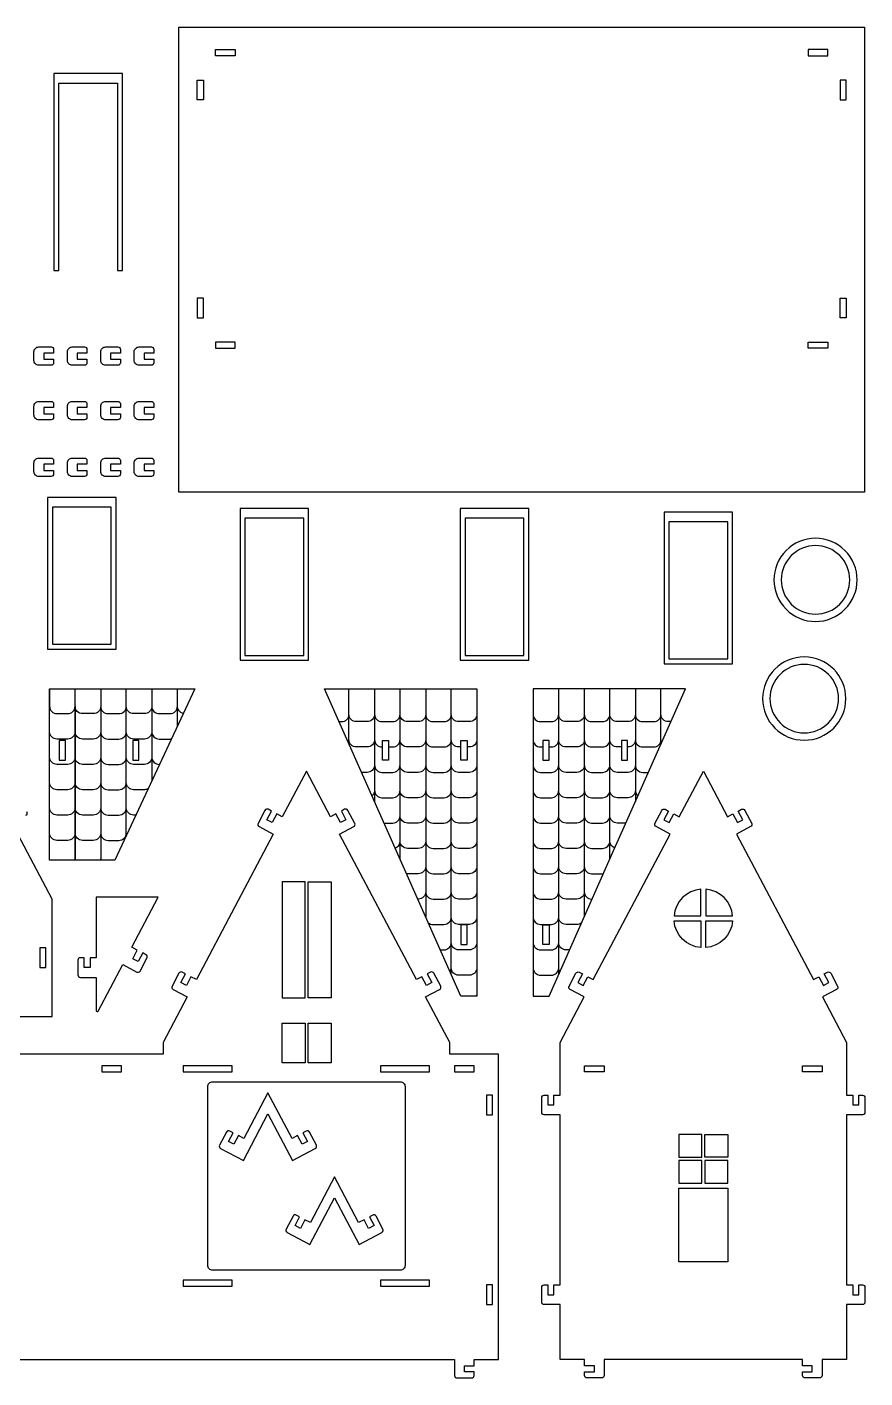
# Model space of a CAD drawing. Extents: x -605 to 415, y -428 to 236.
# Drawn here: x 4 to 415, y -428 to 234 of the extents above; entities that cross this region are included whole.
import ezdxf

# ---------------------------------------------------------------- set-up
doc = ezdxf.new("R2010")
doc.units = 0
doc.header["$MEASUREMENT"] = 0
doc.layers.add('LAYER1', color=7, linetype='CONTINUOUS')

msp = doc.modelspace()

# ---------------------------------------------------------------- linework, layer by layer
at = {"layer": 'LAYER1'}
for points in [[(414.32, 234.25), (414.32, 6.25), (78.32, 6.25), (78.32, 234.25)], [(105.92, 220.21), (96.32, 220.21), (96.32, 223.21), (105.92, 223.21)], [(386.72, 220.21), (396.32, 220.21), (396.32, 223.21), (386.72, 223.21)], [(19.44, 114.9), (19.44, 206.73), (48.24, 206.73), (48.24, 114.9), (50.64, 114.9), (50.64, 211.53), (17.04, 211.53), (17.04, 114.9)], [(87.32, 198.61), (87.32, 208.21), (90.32, 208.21), (90.32, 198.61)], [(405.32, 198.61), (405.32, 208.21), (402.32, 208.21), (402.32, 198.61)], [(87.32, 101.4), (87.32, 91.8), (90.32, 91.8), (90.32, 101.4)], [(405.32, 101.4), (405.32, 91.8), (402.32, 91.8), (402.32, 101.4)], [(105.92, 79.8), (96.32, 79.8), (96.32, 76.8), (105.92, 76.8)], [(386.72, 79.8), (396.32, 79.8), (396.32, 76.8), (386.72, 76.8)], [(47.58, 3.75), (13.98, 3.75), (13.98, -70.65), (47.58, -70.65)], [(45.18, -1.05), (16.38, -1.05), (16.38, -68.25), (45.18, -68.25)], [(141.93, -1.71), (108.33, -1.71), (108.33, -76.11), (141.93, -76.11)], [(139.53, -6.51), (110.73, -6.51), (110.73, -73.71), (139.53, -73.71)], [(249.75, -1.71), (216.15, -1.71), (216.15, -76.11), (249.75, -76.11)], [(247.35, -6.51), (218.55, -6.51), (218.55, -73.71), (247.35, -73.71)], [(349.7, -3.48), (316.1, -3.48), (316.1, -77.88), (349.7, -77.88)], [(347.3, -8.28), (318.5, -8.28), (318.5, -75.48), (347.3, -75.48)], [(86.15, -90.07), (46.93, -174.12), (19.75, -174.12), (14.95, -174.12), (14.95, -90.07), (86.15, -90.07), (86.15, -90.07), (86.15, -90.07), (86.15, -90.07)], [(216.54, -240.72), (216.54, -240.72), (149.68, -90.14), (224.34, -90.14), (224.34, -240.72), (216.54, -240.72), (216.54, -240.72), (216.54, -240.72)], [(296.58, -157.75), (296.58, -157.75), (326.59, -90.14), (251.93, -90.14), (251.93, -240.72), (259.74, -240.72), (291.7, -168.72), (291.7, -168.72)], [(22.75, -115.4), (19.75, -115.4), (19.75, -125), (22.75, -125)], [(22.75, -115.4), (19.75, -115.4), (19.75, -125), (22.75, -125)], [(58.78, -115.4), (55.78, -115.4), (55.78, -125), (58.78, -125)], [(178.11, -115.47), (181.11, -115.47), (181.11, -125.08), (178.11, -125.08)], [(216.54, -115.47), (219.54, -115.47), (219.54, -125.08), (216.54, -125.08)], [(259.74, -115.47), (256.73, -115.47), (256.73, -125.08), (259.74, -125.08)], [(298.16, -115.47), (295.16, -115.47), (295.16, -125.08), (298.16, -125.08)], [(140.17, -184.65), (128.92, -184.65), (128.92, -241.6), (140.17, -241.6)], [(141.67, -241.6), (141.67, -184.65), (152.92, -184.65), (152.92, -241.6)], [(219.54, -205.78), (216.54, -205.78), (216.54, -215.38), (219.54, -215.38)], [(256.73, -205.78), (259.74, -205.78), (259.74, -215.38), (256.73, -215.38)], [(13.21, -217.1), (10.21, -217.1), (10.21, -226.7), (13.21, -226.7)], [(128.92, -273.39), (128.92, -254), (140.17, -254), (140.17, -273.39)], [(152.92, -273.39), (141.67, -273.39), (141.67, -254), (152.92, -254)], [(40.64, -274.86), (40.64, -277.86), (50.24, -277.86), (50.24, -274.86)], [(80.5, -277.86), (104.5, -277.86), (104.5, -274.86), (80.5, -274.86)], [(177.17, -277.86), (201.17, -277.86), (201.17, -274.86), (177.17, -274.86)], [(213.44, -274.86), (213.44, -277.86), (223.04, -277.86), (223.04, -274.86)], [(286.73, -274.86), (286.73, -277.86), (277.13, -277.86), (277.13, -274.86)], [(393.55, -274.86), (393.55, -277.86), (383.95, -277.86), (383.95, -274.86)], [(232.04, -289.26), (229.04, -289.26), (229.04, -298.86), (232.04, -298.86)], [(334.59, -319.71), (334.59, -308.46), (323.34, -308.46), (323.34, -319.71)], [(336.09, -308.46), (347.34, -308.46), (347.34, -319.71), (336.09, -319.71)], [(323.34, -332.46), (334.59, -332.46), (334.59, -321.21), (323.34, -321.21)], [(347.34, -332.46), (347.34, -321.21), (336.09, -321.21), (336.09, -332.46)], [(347.34, -370.86), (323.34, -370.86), (323.34, -334.86), (347.34, -334.86)], [(80.5, -382.86), (104.5, -382.86), (104.5, -379.86), (80.5, -379.86)], [(177.17, -382.86), (201.17, -382.86), (201.17, -379.86), (177.17, -379.86)], [(232.04, -382.26), (229.04, -382.26), (229.04, -391.86), (232.04, -391.86)]]:
    msp.add_lwpolyline(points, close=True, dxfattribs=at)
for points in [[(15.71, 68.46), (9.71, 68.46, -0.414214), (7.31, 70.86), (7.31, 75.06, -0.414214), (9.71, 77.46), (15.71, 77.46, -0.414214), (16.91, 76.26), (16.91, 74.46), (12.11, 74.46), (12.11, 71.46), (16.91, 71.46), (16.91, 69.66, -0.414214)], [(32.09, 68.46), (26.09, 68.46, -0.414214), (23.69, 70.86), (23.69, 75.06, -0.414214), (26.09, 77.46), (32.09, 77.46, -0.414214), (33.29, 76.26), (33.29, 74.46), (28.49, 74.46), (28.49, 71.46), (33.29, 71.46), (33.29, 69.66, -0.414214)], [(48.47, 68.46), (42.47, 68.46, -0.414214), (40.07, 70.86), (40.07, 75.06, -0.414214), (42.47, 77.46), (48.47, 77.46, -0.414214), (49.67, 76.26), (49.67, 74.46), (44.87, 74.46), (44.87, 71.46), (49.67, 71.46), (49.67, 69.66, -0.414214)], [(64.85, 68.46), (58.85, 68.46, -0.414214), (56.45, 70.86), (56.45, 75.06, -0.414214), (58.85, 77.46), (64.85, 77.46, -0.414214), (66.05, 76.26), (66.05, 74.46), (61.25, 74.46), (61.25, 71.46), (66.05, 71.46), (66.05, 69.66, -0.414214)], [(15.71, 41.75), (9.71, 41.75, -0.414214), (7.31, 44.15), (7.31, 48.35, -0.414214), (9.71, 50.75), (15.71, 50.75, -0.414214), (16.91, 49.55), (16.91, 47.75), (12.11, 47.75), (12.11, 44.75), (16.91, 44.75), (16.91, 42.95, -0.414214)], [(32.09, 41.75), (26.09, 41.75, -0.414214), (23.69, 44.15), (23.69, 48.35, -0.414214), (26.09, 50.75), (32.09, 50.75, -0.414214), (33.29, 49.55), (33.29, 47.75), (28.49, 47.75), (28.49, 44.75), (33.29, 44.75), (33.29, 42.95, -0.414214)], [(48.47, 41.75), (42.47, 41.75, -0.414214), (40.07, 44.15), (40.07, 48.35, -0.414214), (42.47, 50.75), (48.47, 50.75, -0.414214), (49.67, 49.55), (49.67, 47.75), (44.87, 47.75), (44.87, 44.75), (49.67, 44.75), (49.67, 42.95, -0.414214)], [(64.85, 41.75), (58.85, 41.75, -0.414214), (56.45, 44.15), (56.45, 48.35, -0.414214), (58.85, 50.75), (64.85, 50.75, -0.414214), (66.05, 49.55), (66.05, 47.75), (61.25, 47.75), (61.25, 44.75), (66.05, 44.75), (66.05, 42.95, -0.414214)], [(15.71, 13.98), (9.71, 13.98, -0.414214), (7.31, 16.38), (7.31, 20.58, -0.414214), (9.71, 22.98), (15.71, 22.98, -0.414214), (16.91, 21.78), (16.91, 19.98), (12.11, 19.98), (12.11, 16.98), (16.91, 16.98), (16.91, 15.18, -0.414214)], [(32.09, 13.98), (26.09, 13.98, -0.414214), (23.69, 16.38), (23.69, 20.58, -0.414214), (26.09, 22.98), (32.09, 22.98, -0.414214), (33.29, 21.78), (33.29, 19.98), (28.49, 19.98), (28.49, 16.98), (33.29, 16.98), (33.29, 15.18, -0.414214)], [(48.47, 13.98), (42.47, 13.98, -0.414214), (40.07, 16.38), (40.07, 20.58, -0.414214), (42.47, 22.98), (48.47, 22.98, -0.414214), (49.67, 21.78), (49.67, 19.98), (44.87, 19.98), (44.87, 16.98), (49.67, 16.98), (49.67, 15.18, -0.414214)], [(64.85, 13.98), (58.85, 13.98, -0.414214), (56.45, 16.38), (56.45, 20.58, -0.414214), (58.85, 22.98), (64.85, 22.98, -0.414214), (66.05, 21.78), (66.05, 19.98), (61.25, 19.98), (61.25, 16.98), (66.05, 16.98), (66.05, 15.18, -0.414214)], [(390.32, -16.32, 0.414214), (369.93, -36.71, 0.414214), (390.32, -57.1, 0.414214), (410.71, -36.71, 0.414214)], [(390.32, -19.92, 0.414214), (373.53, -36.71, 0.414214), (390.32, -53.5, 0.414214), (407.11, -36.71, 0.414214)], [(384.79, -74.5, 0.414214), (364.39, -94.89, 0.414214), (384.79, -115.28, 0.414214), (405.18, -94.89, 0.414214)], [(384.79, -78.1, 0.414214), (367.99, -94.89, 0.414214), (384.79, -111.68, 0.414214), (401.58, -94.89, 0.414214)], [(394.15, -235.47), (396.81, -234.07), (394.57, -229.82), (396.16, -228.98, -0.414214), (397.78, -229.48), (401.14, -235.85, -0.414214), (400.64, -237.47), (393.74, -241.11), (405.55, -263.5), (405.55, -289.26), (408.55, -289.26), (408.55, -294.06), (411.55, -294.06), (411.55, -289.26), (413.35, -289.26, -0.414214), (414.55, -290.46), (414.55, -297.66, -0.414214), (413.35, -298.86), (405.55, -298.86), (405.55, -382.26), (408.55, -382.26), (408.55, -387.06), (411.55, -387.06), (411.55, -382.26), (413.35, -382.26, -0.414214), (414.55, -383.46), (414.55, -390.66, -0.414214), (413.35, -391.86), (405.55, -391.86), (405.55, -418.86), (393.55, -418.86), (393.55, -426.66, -0.414214), (392.35, -427.86), (385.15, -427.86, -0.414214), (383.95, -426.66), (383.95, -424.86), (388.75, -424.86), (388.75, -421.86), (383.95, -421.86), (383.95, -418.86), (286.73, -418.86), (286.73, -426.66, -0.414214), (285.53, -427.86), (278.33, -427.86, -0.414214), (277.13, -426.66), (277.13, -424.86), (281.93, -424.86), (281.93, -421.86), (277.13, -421.86), (277.13, -418.86), (265.13, -418.86), (265.13, -391.86), (257.33, -391.86, -0.414214), (256.13, -390.66), (256.13, -383.46, -0.414214), (257.33, -382.26), (259.13, -382.26), (259.13, -387.06), (262.13, -387.06), (262.13, -382.26), (265.13, -382.26), (265.13, -298.86), (257.33, -298.86, -0.414214), (256.13, -297.66), (256.13, -290.46, -0.414214), (257.33, -289.26), (259.13, -289.26), (259.13, -294.06), (262.13, -294.06), (262.13, -289.26), (265.13, -289.26), (265.13, -263.5), (276.95, -241.11), (270.05, -237.47, -0.414214), (269.54, -235.85), (272.9, -229.48, -0.414214), (274.53, -228.98), (276.12, -229.82), (273.88, -234.07), (276.53, -235.47), (278.77, -231.22), (281.42, -232.62), (319.05, -161.29), (312.15, -157.65, -0.414214), (311.65, -156.03), (315.01, -149.66, -0.414214), (316.63, -149.16), (318.22, -150), (315.98, -154.24), (318.64, -155.64), (320.88, -151.4), (323.53, -152.8), (335.34, -130.41), (347.15, -152.8), (349.81, -151.4), (352.05, -155.64), (354.7, -154.24), (352.46, -150), (354.05, -149.16, -0.414214), (355.67, -149.66), (359.03, -156.03, -0.414214), (358.53, -157.65), (351.63, -161.29), (389.26, -232.62), (391.91, -231.22)], [(334.14, -188.26, 0.366118), (321, -201.4), (334.14, -201.4)], [(336.54, -188.26), (336.54, -201.4), (349.68, -201.4, 0.366118)], [(37.86, -221.9), (34.86, -221.9), (34.86, -226.7), (31.86, -226.7), (31.86, -221.9), (30.06, -221.9, 0.414214), (28.86, -223.1), (28.86, -230.3, 0.414214), (30.06, -231.5), (37.86, -231.5), (37.86, -247.86, 0.782614), (38.77, -248.08), (50.81, -225.26), (57.71, -228.9, 0.414214), (59.33, -228.4), (62.69, -222.03, 0.414214), (62.19, -220.4), (60.6, -219.56), (58.36, -223.81), (55.7, -222.41), (57.94, -218.16), (55.29, -216.76), (55.29, -216.76), (55.29, -216.76), (68.23, -192.22), (57.85, -192.22), (57.85, -192.22), (48.25, -192.22), (48.25, -192.22), (37.86, -192.22)], [(334.14, -216.94, -0.366118), (321, -203.8), (334.14, -203.8)], [(336.54, -216.94), (336.54, -203.8), (349.68, -203.8, -0.366118)], [(94.9, -282.66), (186.77, -282.66, -0.414214), (189.17, -285.06), (189.17, -372.66, -0.414214), (186.77, -375.06), (94.9, -375.06, -0.414214), (92.5, -372.66), (92.5, -285.06, -0.414214)], [(104.87, -307.67), (103.28, -306.83, 0.414214), (101.65, -307.33), (98.29, -313.7, 0.414214), (98.8, -315.32), (109.95, -321.2), (122, -298.36), (134.05, -321.2), (145.2, -315.32, 0.414214), (145.71, -313.7), (142.34, -307.33, 0.414214), (140.72, -306.83), (139.13, -307.67), (141.37, -311.91), (138.71, -313.31), (136.47, -309.07), (133.82, -310.47), (122, -288.06), (110.18, -310.47), (107.53, -309.07), (105.28, -313.31), (102.63, -311.91)], [(137.48, -348.87), (135.88, -348.03, 0.414214), (134.26, -348.53), (130.9, -354.9, 0.414214), (131.4, -356.53), (142.55, -362.41), (154.61, -339.56), (166.66, -362.41), (177.81, -356.53, 0.414214), (178.31, -354.9), (174.95, -348.53, 0.414214), (173.33, -348.03), (171.74, -348.87), (173.98, -353.12), (171.32, -354.52), (169.08, -350.27), (166.43, -351.67), (154.61, -329.27), (142.79, -351.67), (140.13, -350.27), (137.89, -354.52), (135.24, -353.12)]]:
    msp.add_lwpolyline(points, format="xyb", close=True, dxfattribs=at)
for points in [[(14.95, -90.07), (14.95, -98.67, 0.414214), (18.55, -102.27), (23.88, -102.27, 0.414214), (27.48, -98.67), (27.48, -90.07)], [(40.01, -90.07), (40.01, -98.67, -0.414214), (36.41, -102.27), (31.08, -102.27, -0.414214), (27.48, -98.67), (27.48, -90.07)], [(40.01, -90.07), (40.01, -98.67, 0.414214), (43.62, -102.27), (48.94, -102.27, 0.414214), (52.54, -98.67), (52.54, -90.07)], [(65.08, -90.07), (65.08, -98.67, -0.414214), (61.47, -102.27), (56.15, -102.27, -0.414214), (52.54, -98.67), (52.54, -90.07)], [(65.08, -90.07), (65.08, -98.67, 0.414214), (68.68, -102.27), (74.01, -102.27, 0.414214), (77.61, -98.67), (77.61, -90.07)], [(80.49, -102.2, -0.356178), (77.61, -98.67), (77.61, -90.07)], [(156.79, -106.17), (158.08, -106.17, 0.414214), (161.68, -102.57), (161.68, -90.14)], [(174.21, -90.14), (174.21, -102.57, -0.414214), (170.61, -106.17), (165.28, -106.17, -0.414214), (161.68, -102.57), (161.68, -90.14)], [(174.21, -90.14), (174.21, -102.57, 0.414214), (177.82, -106.17), (183.14, -106.17, 0.414214), (186.74, -102.57), (186.74, -90.14)], [(199.28, -90.14), (199.28, -102.57, -0.414214), (195.67, -106.17), (190.35, -106.17, -0.414214), (186.74, -102.57), (186.74, -90.14)], [(199.28, -90.14), (199.28, -102.57, 0.414214), (202.88, -106.17), (208.21, -106.17, 0.414214), (211.81, -102.57), (211.81, -90.14)], [(224.34, -90.14), (224.34, -102.57, -0.414214), (220.74, -106.17), (215.41, -106.17, -0.414214), (211.81, -102.57), (211.81, -90.14)], [(251.93, -90.14), (251.93, -102.57, 0.414214), (255.53, -106.17), (260.86, -106.17, 0.414214), (264.46, -102.57), (264.46, -90.14)], [(276.99, -90.14), (276.99, -102.57, -0.414214), (273.39, -106.17), (268.06, -106.17, -0.414214), (264.46, -102.57), (264.46, -90.14)], [(276.99, -90.14), (276.99, -102.57, 0.414214), (280.6, -106.17), (285.92, -106.17, 0.414214), (289.53, -102.57), (289.53, -90.14)], [(302.06, -90.14), (302.06, -102.57, -0.414214), (298.46, -106.17), (293.13, -106.17, -0.414214), (289.53, -102.57), (289.53, -90.14)], [(302.06, -90.14), (302.06, -102.57, 0.414214), (305.66, -106.17), (310.99, -106.17, 0.414214), (314.59, -102.57), (314.59, -90.14)], [(319.48, -106.17), (318.19, -106.17, -0.414214), (314.59, -102.57), (314.59, -90.14)], [(27.48, -98.67), (27.48, -111.1, -0.414214), (23.88, -114.7), (18.55, -114.7, -0.414214), (14.95, -111.1), (14.95, -98.67)], [(40.01, -98.67), (40.01, -111.1, -0.414214), (36.41, -114.7), (31.08, -114.7, -0.414214), (27.48, -111.1), (27.48, -98.67)], [(40.01, -98.67), (40.01, -111.1, 0.414214), (43.62, -114.7), (48.94, -114.7, 0.414214), (52.54, -111.1), (52.54, -98.67)], [(65.08, -98.67), (65.08, -111.1, -0.414214), (61.47, -114.7), (56.15, -114.7, -0.414214), (52.54, -111.1), (52.54, -98.67)], [(65.08, -98.67), (65.08, -111.1, 0.414214), (68.68, -114.7), (74.01, -114.7, 0.047441), (74.69, -114.63, 0.047441)], [(161.37, -116.47, 0.105656), (161.68, -115), (161.68, -102.57)], [(174.21, -102.57), (174.21, -115, -0.414214), (170.61, -118.6), (165.28, -118.6, -0.414214), (161.68, -115), (161.68, -102.57)], [(174.21, -102.57), (174.21, -115, 0.414214), (177.82, -118.6), (178.11, -118.6)], [(181.11, -118.6), (183.14, -118.6, 0.414214), (186.74, -115), (186.74, -102.57)], [(199.28, -102.57), (199.28, -115, -0.414214), (195.67, -118.6), (190.35, -118.6, -0.414214), (186.74, -115), (186.74, -102.57)], [(199.28, -102.57), (199.28, -115, 0.414214), (202.88, -118.6), (208.21, -118.6, 0.414214), (211.81, -115), (211.81, -102.57)], [(216.54, -118.6), (215.41, -118.6, -0.414214), (211.81, -115), (211.81, -102.57)], [(224.34, -102.57), (224.34, -115, -0.414214), (220.74, -118.6), (219.54, -118.6)], [(251.93, -102.57), (251.93, -115, 0.414214), (255.53, -118.6), (256.73, -118.6)], [(259.74, -118.6), (260.86, -118.6, 0.414214), (264.46, -115), (264.46, -102.57)], [(276.99, -102.57), (276.99, -115, -0.414214), (273.39, -118.6), (268.06, -118.6, -0.414214), (264.46, -115), (264.46, -102.57)], [(276.99, -102.57), (276.99, -115, 0.414214), (280.6, -118.6), (285.92, -118.6, 0.414214), (289.53, -115), (289.53, -102.57)], [(295.16, -118.6), (293.13, -118.6, -0.414214), (289.53, -115), (289.53, -102.57)], [(302.06, -102.57), (302.06, -115, -0.414214), (298.46, -118.6), (298.16, -118.6)], [(302.06, -102.57), (302.06, -115, 0.414214), (305.66, -118.6), (310.99, -118.6, 0.414214), (314.59, -115), (314.59, -102.57)], [(314.9, -116.47, -0.105656), (314.59, -115), (314.59, -102.57)], [(27.48, -111.1), (27.48, -123.52, -0.414214), (23.88, -127.13), (18.55, -127.13, -0.414214), (14.95, -123.52), (14.95, -111.1)], [(40.01, -111.1), (40.01, -123.52, -0.414214), (36.41, -127.13), (31.08, -127.13, -0.414214), (27.48, -123.52), (27.48, -111.1)], [(40.01, -111.1), (40.01, -123.52, 0.414214), (43.62, -127.13), (48.94, -127.13, 0.414214), (52.54, -123.52), (52.54, -111.1)], [(65.08, -111.1), (65.08, -123.52, -0.414214), (61.47, -127.13), (56.15, -127.13, -0.414214), (52.54, -123.52), (52.54, -111.1)], [(65.08, -111.1), (65.08, -123.52, 0.414214), (68.68, -127.13), (68.86, -127.13)], [(174.21, -115), (174.21, -127.42, -0.414214), (170.61, -131.03), (167.83, -131.03)], [(174.21, -115), (174.21, -127.42, 0.414214), (177.82, -131.03), (183.14, -131.03, 0.414214), (186.74, -127.42), (186.74, -115)], [(199.28, -115), (199.28, -127.42, -0.414214), (195.67, -131.03), (190.35, -131.03, -0.414214), (186.74, -127.42), (186.74, -115)], [(199.28, -115), (199.28, -127.42, 0.414214), (202.88, -131.03), (208.21, -131.03, 0.414214), (211.81, -127.42), (211.81, -115)], [(224.34, -115), (224.34, -127.42, -0.414214), (220.74, -131.03), (215.41, -131.03, -0.414214), (211.81, -127.42), (211.81, -115)], [(251.93, -115), (251.93, -127.42, 0.414214), (255.53, -131.03), (260.86, -131.03, 0.414214), (264.46, -127.42), (264.46, -115)], [(276.99, -115), (276.99, -127.42, -0.414214), (273.39, -131.03), (268.06, -131.03, -0.414214), (264.46, -127.42), (264.46, -115)], [(276.99, -115), (276.99, -127.42, 0.414214), (280.6, -131.03), (285.92, -131.03, 0.414214), (289.53, -127.42), (289.53, -115)], [(302.06, -115), (302.06, -127.42, -0.414214), (298.46, -131.03), (293.13, -131.03, -0.414214), (289.53, -127.42), (289.53, -115)], [(302.06, -115), (302.06, -127.42, 0.414214), (305.66, -131.03), (308.44, -131.03)], [(27.48, -123.52), (27.48, -135.95, -0.414214), (23.88, -139.55), (18.55, -139.55, -0.414214), (14.95, -135.95), (14.95, -123.52)], [(40.01, -123.52), (40.01, -135.95, -0.414214), (36.41, -139.55), (31.08, -139.55, -0.414214), (27.48, -135.95), (27.48, -123.52)], [(40.01, -123.52), (40.01, -135.95, 0.414214), (43.62, -139.55), (48.94, -139.55, 0.414214), (52.54, -135.95), (52.54, -123.52)], [(63.29, -139.07, -0.13254), (61.47, -139.55), (56.15, -139.55, -0.414214), (52.54, -135.95), (52.54, -123.52)], [(-67.36, -418.86), (213.44, -418.86), (213.44, -426.66, 0.414214), (214.64, -427.86), (221.84, -427.86, 0.414214), (223.04, -426.66), (223.04, -424.86), (218.24, -424.86), (218.24, -421.86), (223.04, -421.86), (223.04, -418.86), (235.04, -418.86), (235.04, -269.19), (211.04, -269.19), (211.04, -263.5), (199.23, -241.11), (206.13, -237.47, 0.414214), (206.63, -235.85), (203.27, -229.48, 0.414214), (201.65, -228.98), (200.06, -229.82), (202.3, -234.07), (199.64, -235.47), (197.4, -231.22), (194.75, -232.62), (157.12, -161.29), (164.02, -157.65, 0.414214), (164.52, -156.03), (161.16, -149.66, 0.414214), (159.54, -149.16), (157.95, -150), (160.19, -154.24), (157.54, -155.64), (155.3, -151.4), (152.64, -152.8), (140.83, -130.41), (129.02, -152.8), (126.37, -151.4), (124.13, -155.64), (121.47, -154.24), (123.71, -150), (122.12, -149.16, 0.414214), (120.5, -149.66), (117.14, -156.03, 0.414214), (117.64, -157.65), (124.54, -161.29), (86.91, -232.62), (84.26, -231.22), (82.02, -235.47), (79.37, -234.07), (81.61, -229.82), (80.02, -228.98, 0.414214), (78.39, -229.48), (75.04, -235.85, 0.414214), (75.54, -237.47), (82.44, -241.11), (70.62, -263.5), (70.62, -269.19), (-88.96, -269.19)], [(174.21, -127.42), (174.21, -139.85, -0.218341), (172.96, -142.58, -0.218341)], [(174.21, -127.42), (174.21, -139.85, 0.414214), (177.82, -143.45), (183.14, -143.45, 0.414214), (186.74, -139.85), (186.74, -127.42)], [(199.28, -127.42), (199.28, -139.85, -0.414214), (195.67, -143.45), (190.35, -143.45, -0.414214), (186.74, -139.85), (186.74, -127.42)], [(199.28, -127.42), (199.28, -139.85, 0.414214), (202.88, -143.45), (208.21, -143.45, 0.414214), (211.81, -139.85), (211.81, -127.42)], [(224.34, -127.42), (224.34, -139.85, -0.414214), (220.74, -143.45), (215.41, -143.45, -0.414214), (211.81, -139.85), (211.81, -127.42)], [(251.93, -127.42), (251.93, -139.85, 0.414214), (255.53, -143.45), (260.86, -143.45, 0.414214), (264.46, -139.85), (264.46, -127.42)], [(276.99, -127.42), (276.99, -139.85, -0.414214), (273.39, -143.45), (268.06, -143.45, -0.414214), (264.46, -139.85), (264.46, -127.42)], [(276.99, -127.42), (276.99, -139.85, 0.414214), (280.6, -143.45), (285.92, -143.45, 0.414214), (289.53, -139.85), (289.53, -127.42)], [(302.06, -127.42), (302.06, -139.85, -0.414214), (298.46, -143.45), (293.13, -143.45, -0.414214), (289.53, -139.85), (289.53, -127.42)], [(302.06, -127.42), (302.06, -139.85, 0.218341), (303.31, -142.58, 0.218341)], [(27.48, -135.95), (27.48, -148.38, -0.414214), (23.88, -151.98), (18.55, -151.98, -0.414214), (14.95, -148.38), (14.95, -135.95)], [(40.01, -135.95), (40.01, -148.38, -0.414214), (36.41, -151.98), (31.08, -151.98, -0.414214), (27.48, -148.38), (27.48, -135.95)], [(40.01, -135.95), (40.01, -148.38, 0.414214), (43.62, -151.98), (48.94, -151.98, 0.414214), (52.54, -148.38), (52.54, -135.95)], [(57.26, -151.98), (56.15, -151.98, -0.414214), (52.54, -148.38), (52.54, -135.95)], [(178.87, -155.88), (183.14, -155.88, 0.414214), (186.74, -152.28), (186.74, -139.85)], [(199.28, -139.85), (199.28, -152.28, -0.414214), (195.67, -155.88), (190.35, -155.88, -0.414214), (186.74, -152.28), (186.74, -139.85)], [(199.28, -139.85), (199.28, -152.28, 0.414214), (202.88, -155.88), (208.21, -155.88, 0.414214), (211.81, -152.28), (211.81, -139.85)], [(224.34, -139.85), (224.34, -152.28, -0.414214), (220.74, -155.88), (215.41, -155.88, -0.414214), (211.81, -152.28), (211.81, -139.85)], [(251.93, -139.85), (251.93, -152.28, 0.414214), (255.53, -155.88), (260.86, -155.88, 0.414214), (264.46, -152.28), (264.46, -139.85)], [(276.99, -139.85), (276.99, -152.28, -0.414214), (273.39, -155.88), (268.06, -155.88, -0.414214), (264.46, -152.28), (264.46, -139.85)], [(276.99, -139.85), (276.99, -152.28, 0.414214), (280.6, -155.88), (285.92, -155.88, 0.414214), (289.53, -152.28), (289.53, -139.85)], [(297.4, -155.88), (293.13, -155.88, -0.414214), (289.53, -152.28), (289.53, -139.85)], [(3.39, -152.08, 0.414214), (3.89, -150.46)], [(27.48, -148.38), (27.48, -160.81, -0.414214), (23.88, -164.41), (18.55, -164.41, -0.414214), (14.95, -160.81), (14.95, -148.38)], [(40.01, -148.38), (40.01, -160.81, -0.414214), (36.41, -164.41), (31.08, -164.41, -0.414214), (27.48, -160.81), (27.48, -148.38)], [(40.01, -148.38), (40.01, -160.81, 0.414214), (43.62, -164.41), (48.94, -164.41, 0.414214), (52.54, -160.81), (52.54, -148.38)], [(52.68, -161.79, -0.0694), (52.54, -160.81), (52.54, -148.38)], [(184.3, -168.12, 0.321306), (186.74, -164.71), (186.74, -152.28)], [(199.28, -152.28), (199.28, -164.71, -0.414214), (195.67, -168.31), (190.35, -168.31, -0.414214), (186.74, -164.71), (186.74, -152.28)], [(199.28, -152.28), (199.28, -164.71, 0.414214), (202.88, -168.31), (208.21, -168.31, 0.414214), (211.81, -164.71), (211.81, -152.28)], [(224.34, -152.28), (224.34, -164.71, -0.414214), (220.74, -168.31), (215.41, -168.31, -0.414214), (211.81, -164.71), (211.81, -152.28)], [(251.93, -152.28), (251.93, -164.71, 0.414214), (255.53, -168.31), (260.86, -168.31, 0.414214), (264.46, -164.71), (264.46, -152.28)], [(276.99, -152.28), (276.99, -164.71, -0.414214), (273.39, -168.31), (268.06, -168.31, -0.414214), (264.46, -164.71), (264.46, -152.28)], [(276.99, -152.28), (276.99, -164.71, 0.414214), (280.6, -168.31), (285.92, -168.31, 0.414214), (289.53, -164.71), (289.53, -152.28)], [(291.97, -168.12, -0.321306), (289.53, -164.71), (289.53, -152.28)], [(15.06, -174.12, -0.062017), (14.95, -173.24), (14.95, -160.81)], [(27.48, -160.81), (27.48, -173.24, -0.062017), (27.37, -174.12, -0.062017)], [(27.59, -174.12, -0.062017), (27.48, -173.24), (27.48, -160.81)], [(40.01, -160.81), (40.01, -173.24, -0.062017), (39.9, -174.12, -0.062017)], [(40.01, -160.81), (40.01, -173.24, 0.062017), (40.12, -174.12, 0.062017)], [(199.28, -164.71), (199.28, -177.13, -0.414214), (195.67, -180.74), (190.35, -180.74, -0.031775), (189.89, -180.71, -0.031775)], [(199.28, -164.71), (199.28, -177.13, 0.414214), (202.88, -180.74), (208.21, -180.74, 0.414214), (211.81, -177.13), (211.81, -164.71)], [(224.34, -164.71), (224.34, -177.13, -0.414214), (220.74, -180.74), (215.41, -180.74, -0.414214), (211.81, -177.13), (211.81, -164.71)], [(251.93, -164.71), (251.93, -177.13, 0.414214), (255.53, -180.74), (260.86, -180.74, 0.414214), (264.46, -177.13), (264.46, -164.71)], [(276.99, -164.71), (276.99, -177.13, -0.414214), (273.39, -180.74), (268.06, -180.74, -0.414214), (264.46, -177.13), (264.46, -164.71)], [(276.99, -164.71), (276.99, -177.13, 0.414214), (280.6, -180.74), (285.92, -180.74, 0.031775), (286.38, -180.71, 0.031775)], [(199.28, -177.13), (199.28, -189.56, -0.414214), (195.67, -193.17), (195.42, -193.17)], [(199.28, -177.13), (199.28, -189.56, 0.414214), (202.88, -193.17), (208.21, -193.17, 0.414214), (211.81, -189.56), (211.81, -177.13)], [(224.34, -177.13), (224.34, -189.56, -0.414214), (220.74, -193.17), (215.41, -193.17, -0.414214), (211.81, -189.56), (211.81, -177.13)], [(251.93, -177.13), (251.93, -189.56, 0.414214), (255.53, -193.17), (260.86, -193.17, 0.414214), (264.46, -189.56), (264.46, -177.13)], [(276.99, -177.13), (276.99, -189.56, -0.414214), (273.39, -193.17), (268.06, -193.17, -0.414214), (264.46, -189.56), (264.46, -177.13)], [(276.99, -177.13), (276.99, -189.56, 0.414214), (280.6, -193.17), (280.85, -193.17)], [(200.57, -204.75, 0.175964), (202.88, -205.59), (208.21, -205.59, 0.414214), (211.81, -201.99), (211.81, -189.56)], [(224.34, -189.56), (224.34, -201.99, -0.414214), (220.74, -205.59), (215.41, -205.59, -0.414214), (211.81, -201.99), (211.81, -189.56)], [(251.93, -189.56), (251.93, -201.99, 0.414214), (255.53, -205.59), (260.86, -205.59, 0.414214), (264.46, -201.99), (264.46, -189.56)], [(275.7, -204.75, -0.175964), (273.39, -205.59), (268.06, -205.59, -0.414214), (264.46, -201.99), (264.46, -189.56)], [(206.46, -218.02), (208.21, -218.02, 0.414214), (211.81, -214.42), (211.81, -201.99)], [(224.34, -201.99), (224.34, -214.42, -0.414214), (220.74, -218.02), (215.41, -218.02, -0.414214), (211.81, -214.42), (211.81, -201.99)], [(251.93, -201.99), (251.93, -214.42, 0.414214), (255.53, -218.02), (260.86, -218.02, 0.414214), (264.46, -214.42), (264.46, -201.99)], [(269.81, -218.02), (268.06, -218.02, -0.414214), (264.46, -214.42), (264.46, -201.99)], [(211.24, -228.79, 0.143371), (211.81, -226.85), (211.81, -214.42)], [(224.34, -214.42), (224.34, -226.85, -0.414214), (220.74, -230.45), (215.41, -230.45, -0.414214), (211.81, -226.85), (211.81, -214.42)], [(251.93, -214.42), (251.93, -226.85, 0.414214), (255.53, -230.45), (260.86, -230.45, 0.414214), (264.46, -226.85), (264.46, -214.42)], [(265.03, -228.79, -0.143371), (264.46, -226.85), (264.46, -214.42)], [(224.34, -226.85), (224.34, -239.27, -0.10326), (224.04, -240.72, -0.10326)], [(251.93, -226.85), (251.93, -239.27, 0.10326), (252.23, -240.72, 0.10326)]]:
    msp.add_lwpolyline(points, format="xyb", dxfattribs=at)
for points in [[(77.61, -108.37), (77.61, -98.67)], [(161.68, -117.18), (161.68, -115)], [(161.68, -117.18), (161.68, -115)], [(314.59, -117.18), (314.59, -115)], [(314.59, -117.18), (314.59, -115)], [(65.08, -123.52), (65.08, -135.23)], [(65.08, -123.52), (65.08, -135.23)], [(174.21, -139.85), (174.21, -145.4)], [(174.21, -139.85), (174.21, -145.4)], [(302.06, -139.85), (302.06, -145.4)], [(302.06, -139.85), (302.06, -145.4)], [(-55.83, -250.69), (16.21, -250.69), (16.21, -250.69), (16.21, -250.69), (16.21, -250.69), (16.21, -250.69), (16.21, -193.11), (-3.51, -155.72)], [(52.54, -162.09), (52.54, -160.81)], [(52.54, -162.09), (52.54, -160.81)], [(186.74, -173.62), (186.74, -164.71)], [(186.74, -173.62), (186.74, -164.71)], [(289.53, -173.62), (289.53, -164.71)], [(289.53, -173.62), (289.53, -164.71)], [(199.28, -189.56), (199.28, -201.85)], [(199.28, -189.56), (199.28, -201.85)], [(276.99, -189.56), (276.99, -201.85)], [(276.99, -189.56), (276.99, -201.85)], [(211.81, -230.07), (211.81, -226.85)], [(211.81, -230.07), (211.81, -226.85)], [(264.46, -230.07), (264.46, -226.85)], [(264.46, -230.07), (264.46, -226.85)], [(224.34, -239.27), (224.34, -240.72)], [(251.93, -239.27), (251.93, -240.72)], [(211.04, -268.36), (211.04, -268.36)]]:
    msp.add_lwpolyline(points, dxfattribs=at)

doc.saveas('drawing.dxf')
